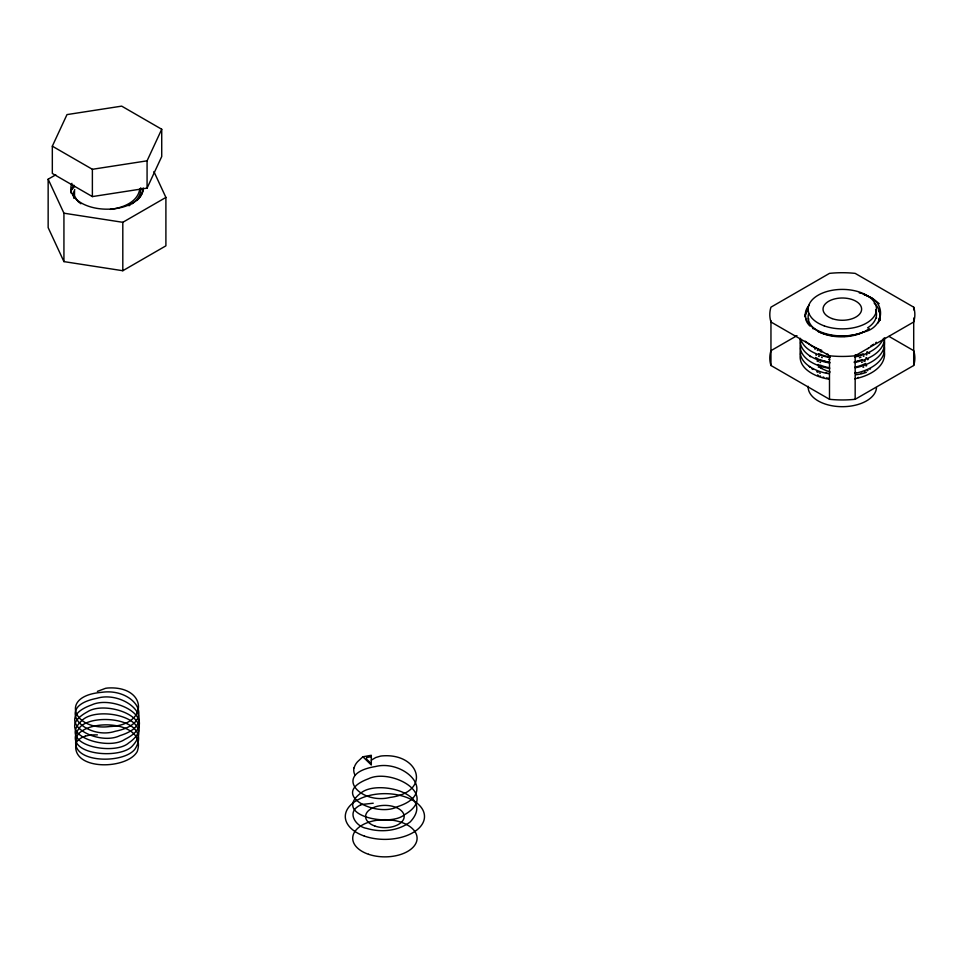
<?xml version="1.0" encoding="UTF-8"?>
<svg xmlns="http://www.w3.org/2000/svg" width="963" height="963" viewBox="0 0 963 963"><rect width="100%" height="100%" fill="white"/><g stroke="black" fill="none" stroke-linecap="round" stroke-linejoin="round"><path stroke-width="1.44" d="M884.72 337.748C883.926 352.843 867.206 360.054 854.337 362.545M139.816 188.796C137.89 202.386 122.313 207.924 110.444 209.368M879.869 320.185L880.134 318.536M800.121 338.507C798.941 354.023 817.25 361.065 829.889 362.967M804.599 316.406L808.282 309.063M74.524 191.023L74.524 195.802L77.04 200.388M878.184 322.87C882.24 316.43 879.725 307.859 874.163 303.176M800.735 341.552C796.401 357.899 816.6 366.686 829.685 368.372M800.783 346.873C796.269 363.171 816.419 372.079 829.48 373.776M800.735 352.458C796.389 368.552 816.323 377.484 829.275 379.181M883.601 338.302C878.617 349.605 865.881 354.709 854.542 357.056M52.327 146.183L66.989 114.597L121.687 106.135L161.724 129.259L161.724 156.548L147.074 188.122L92.376 196.584L52.327 173.472L52.327 146.183L92.376 169.295L147.074 160.833L161.724 129.259M74.753 189.518L73.212 194.394L73.874 198.33M70.853 190.782L74.608 186.377M78.509 740.017L77.522 740.908A18.574 10.268 1.5 0 0 76.209 742.521C69.673 770.978 126.923 770.087 137.228 751.561C147.207 721.997 91.858 718.013 77.919 734.516C63.317 763.358 123.649 765.176 135.169 748.829C153.141 719.542 95.397 712.223 80.35 726.74C57.323 754.474 119.701 760.65 132.461 745.892C157.751 718.446 100.188 705.879 83.408 719.217C53.591 744.11 113.417 756.605 128.657 742.991C162.097 719.674 106.652 699.391 87.561 711.753C49.282 732.506 106.652 752.067 124.769 739.415C164.119 719.999 114.031 694.323 91.69 704.916C49.161 720.228 97.335 746.807 119.833 735.672C162.771 722.394 124.311 689.713 96.842 698.331C51.846 707.167 86.489 740.691 115.187 731.29C158.871 722.659 134.712 687.365 101.609 692.337C58.213 695.996 74.283 731.278 109.662 726.547C149.638 725.235 147.062 685.536 107.856 688.003A27.205 15.625 2.5 0 0 105.509 688.328L97.383 691.386M362.882 756.786L371.309 764.995L371.309 755.281L362.882 756.786L357.538 761.745A36.967 20.367 2.5 0 0 354.155 767.824M875.716 342.744L876.342 342.238M131.967 203.867C137.155 200.316 141.573 194.394 140.754 187.797M371.309 760.144L375.775 757.52L380.469 756.136A13.807 7.74 4.3 0 1 382.588 755.871C419.543 753.006 432.146 791.851 390.099 797.436C360.403 804.96 331.477 773.722 375.57 766.512C404.183 759.241 439.585 793.259 397.502 806.657C377.147 817.936 327.059 794.258 368.516 778.754C390.617 767.92 440.609 794.331 404.183 814.903C389.63 827.482 329.551 814.867 362.389 791.923C380.59 779.886 435.601 794.764 410.202 821.933C398.008 831.165 381.059 832.718 366.686 828.385C356.731 826.976 346.776 813.627 357.863 806.549A16.034 8.559 2.9 0 1 359.729 805.441L360.306 805.188M869.926 369.226L870.552 368.805M873.008 344.634L873.718 344.164M869.047 353.457L869.685 353.06M872.285 345.079L870.793 345.946M128.946 205.769L129.993 205.155M153.911 171.583L165.901 197.427L165.901 245.842L122.807 270.723L63.931 261.611L48.15 227.617L48.15 179.202L55.758 174.821M48.15 179.202L63.931 213.196L122.807 222.309L165.901 197.427M796.979 335.654L770.954 350.676A72.514 41.866 0 0 0 770.954 365.495L829.492 399.296A72.514 41.866 0 0 0 855.168 399.296L913.706 365.495L913.706 318.043M855.168 355.78L913.706 321.991A72.514 41.866 0 0 0 913.706 307.173L855.168 273.372A72.514 41.866 0 0 0 829.492 273.372L770.954 307.173A72.514 41.866 0 0 0 770.954 321.991L829.492 355.78A72.514 41.866 0 0 0 855.168 355.78L855.168 399.296M867.844 348.714L868.518 348.329M867.555 359.753L868.241 359.368M867.266 370.791L867.952 370.406M866.303 354.974L867.013 354.613M866.002 366L866.712 365.639M865.424 360.836L863.943 361.51M864.377 372.2L865.123 371.862M863.342 356.322L864.1 355.997M863.017 367.336L863.775 367.011M861.608 362.437L862.403 362.136M861.271 373.439L862.066 373.138M860.982 357.225L859.345 357.767M85.394 736.129L90.474 734.95L97.383 734.889M855.12 367.818C868.409 365.338 886.742 356.394 884.395 340.24M854.903 373.307C868.385 370.887 887.2 361.619 884.287 345.187M854.699 378.784C868.205 376.389 887.079 367.216 884.311 350.761M371.309 756.641L366.542 757.544L366.542 759.181L371.309 763.635M844.707 336.376L843.901 336.424M373.223 803.226L362.353 804.406A20.079 10.762 3.1 0 0 360.294 805.176M830.094 357.562C818.466 355.612 804.201 350.797 800.313 338.35M828.89 359.392L829.757 359.56M828.987 378.435L826.386 377.893M859.261 292.884L860.753 293.27M823.028 376.99L823.846 377.231M820.849 350.002L821.752 350.279M862.234 293.703L863.679 294.172M821.511 357.405L822.282 357.67M819.97 349.713L811.941 346.199L805.188 341.167M821.186 368.167L821.957 368.444M821.668 352.025L820.151 351.459M864.148 294.341L872.346 298.241L879.207 303.682M819.826 375.907L820.608 376.196M819.838 362.22L820.584 362.509M819.525 372.97L820.271 373.259M864.172 294.738L865.4 295.244M818.526 356.238L819.248 356.539M817.539 374.968L818.285 375.293M818.225 366.975L818.947 367.288M819.068 364.941L818.056 364.483M818.369 361.606L816.973 360.956M818.081 372.344L816.684 371.694M866.194 295.593C887.272 302.189 884.034 327.781 863.727 332.018A37.015 21.367 0 0 1 818.225 330.791A37.015 21.367 0 0 1 809.185 305.066M817.262 350.219L817.96 350.544M815.769 354.902L816.443 355.251M814.614 348.811L815.252 349.184M888.993 336.4L913.706 350.676A72.514 41.866 0 0 1 913.706 365.495M812.904 369.491L811.773 368.685M80.049 203.157L80.892 203.759M79.255 202.543L77.822 201.243M810.425 356.731L809.474 355.865M810.22 367.421L809.281 366.542M878.725 310.856L879.4 312.469M879.737 313.565L880.206 317.429M880.086 319.138L880.194 320.246M913.706 307.173L913.706 309.881M829.492 355.78L829.492 399.296M770.954 320.667L770.954 365.495M147.074 160.833L147.074 188.122M122.807 222.309L122.807 270.723M92.376 169.295L92.376 196.584M63.931 213.196L63.931 261.611M70.889 192.949A36.281 19.838 3.1 0 1 73.91 185.185M143.15 188.291A36.281 21.92 -3.4 0 1 136.878 200.533M143.186 188.122A36.161 20.873 0 0 1 102.824 209.043A36.161 20.873 0 0 1 71.924 183.307M805.393 317.501A37.039 20.717 1.3 0 1 808.234 308.196M813.314 328.889A37.039 20.512 -0.2 0 1 812.772 328.491M809.871 326.012A37.039 20.512 -0.2 0 1 805.598 318.705M843.769 336.183A37.039 20.825 -1.5 0 1 818.153 331.609M863.486 331.922A37.039 21.451 -2 0 1 844.683 336.171M879.327 318.284A37.039 22.041 -1.3 0 1 879.255 320.354M829.901 357.02A37.039 20.837 -1.5 0 1 818.67 353.626M867.362 351.724A37.039 21.475 -2 0 1 866.688 352.085M863.149 353.758A37.039 21.475 -2 0 1 855.216 356.322M818.129 358.826A37.039 20.512 -0.2 0 1 815.601 357.502M829.745 362.389A37.039 20.837 -1.5 0 1 819.645 359.452M866.507 357.586A37.039 21.463 -2 0 1 865.821 357.935M862.21 359.536A37.039 21.463 -2 0 1 854.181 361.956M829.576 367.794A37.039 20.849 -1.6 0 1 820.211 365.109M865.677 363.436A37.039 21.487 -2 0 1 854.843 367.24M866.375 372.296A37.039 21.102 10.1 0 1 855.963 374.763M830.166 372.019A37.039 21.102 10.1 0 1 819.778 367.469M879.315 318.019A37.039 22.245 0 0 1 879.291 320.185M855.806 354.89A37.039 20.765 1.4 0 1 854.975 355.058M827.987 354.228A37.039 20.765 1.4 0 1 827.253 354.035M858.9 360.788A37.039 21.98 -1.5 0 1 858.081 361.029M827.891 362.088A37.039 21.367 -2 0 1 823.04 360.764M829.408 367.854A37.039 21.415 -2 0 1 828.565 367.685M856.023 372.44A37.039 22.005 -1.4 0 1 855.18 372.645M826.748 372.657A37.039 21.391 -2 0 1 825.929 372.452M858.502 377.4A37.039 22.233 0.3 0 1 857.66 377.64M808.282 319.042A34.223 20.392 1.5 0 1 808.366 318.584M876.499 317.634A34.223 20.404 -1.5 0 1 876.511 318.139M875.596 309.568A34.223 20.367 1.5 0 1 867.603 327.841M869.24 328.564A34.223 20.355 -1.6 0 1 828.349 335.293A34.223 20.355 -1.6 0 1 808.655 313.481M808.655 319.283A34.223 19.055 -1.3 0 1 808.8 318.837M876.499 387.608A34.187 19.741 0 0 1 841.193 406.675A34.187 19.741 0 0 1 808.162 386.295M82.637 737.285A19.994 11.183 1.9 0 1 85.37 736.105M78.388 739.969A29.468 16.371 1.6 0 1 82.493 737.201M355.082 775.263A33.777 18.55 1.4 0 1 353.975 767.812M824.268 325.891A34.187 19.741 0 0 0 876.499 309.797A34.187 19.741 0 0 0 826.23 291.729A34.187 19.741 0 0 0 824.268 325.891M832.14 318.597A19.284 11.135 0 0 0 861.608 309.508A19.284 11.135 0 0 0 833.248 299.312A19.284 11.135 0 0 0 832.14 318.597M368.528 854.289A32.2 18.598 0 0 0 417.087 838.448A32.2 18.598 0 0 0 369.058 822.089A32.2 18.598 0 0 0 368.528 854.289M374.86 826.037A19.284 11.135 0 0 0 404.171 816.78A19.284 11.135 0 0 0 375.63 806.753A19.284 11.135 0 0 0 374.86 826.037M364.303 836.053A39.615 22.871 0 0 0 424.49 817.045A39.615 22.871 0 0 0 365.88 796.461A39.615 22.871 0 0 0 364.303 836.053"/></g></svg>
